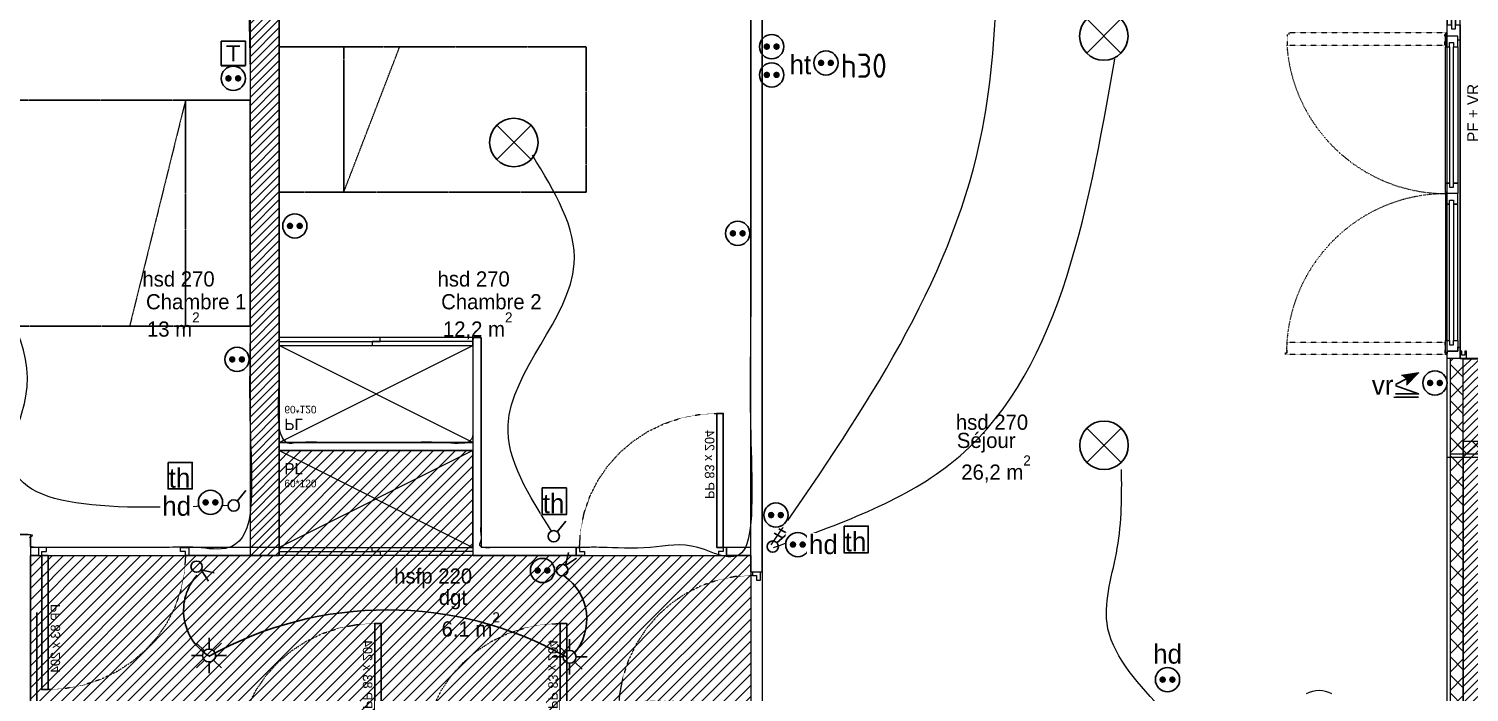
# Model space of a CAD drawing. Header units: centimetres. Extents: x 1724 to 19617, y -6503 to 8072.
# Drawn here: x 4297 to 5189, y 4935 to 5346 of the extents above; entities that cross this region are included whole.
import ezdxf

# ---------------------------------------------------------------- set-up
doc = ezdxf.new("R2010")
doc.units = ezdxf.units.CM
for name, pattern in [('Style de ligne -11', [0.347222, 0.20828, -0.138942]), ('Style de ligne -12', [0.328084, 0.109361, -0.218723]), ('Style de ligne -13', [0.147638, 0.098425, -0.049213]), ('Style de ligne -18', [0.164042, 0.054681, -0.109361]), ('VW-01', [0.41656, 0.20828, -0.20828])]:
    doc.linetypes.add(name, pattern=pattern)
for name, color, linetype in [('B aménagement intérieur', 252, 'Continuous'), ('B Général', 252, 'Continuous'), ('C ANNOTATIONS-prestations', 252, 'Continuous'), ('C ANNOTATIONS-texte', 252, 'Continuous'), ('C ANNOTATIONS-texte surfaces', 252, 'Continuous'), ('D SURFACES-shab', 252, 'Continuous'), ('prlm-ELEC-CFA', 10, 'Continuous'), ('prlm-ELEC-CFO', 1, 'Continuous'), ('prlm-ELEC-SSI', 6, 'Continuous'), ('prlm-MOD', 64, 'Continuous')]:
    doc.layers.add(name, color=color, linetype=linetype)
doc.layers.add('B Faux plafonds-1', color=7, linetype='Continuous', lineweight=5)
doc.layers.add('B GÈnÈral', color=7, linetype='Continuous', lineweight=5)
doc.styles.add('Eurostile', font='Eurosti.TTF')
doc.styles.add('Eurostile (bold)', font='Eurostib.TTF')
doc.styles.add('prlm-elec-cfa', font='comic.ttf', dxfattribs={"height": 12})
doc.styles.add('prlm-elec-cfo', font='comic.ttf', dxfattribs={"height": 12})
doc.styles.get("Standard").update_dxf_attribs({"font": 'isocp.shx', "height": 15})
pattern_1 = [(135, (0.046, -2.938), (-5.656854, -5.656854), []), (225, (0.046, -2.938), (-5.656854, 5.656854), [])]
pattern_2 = [(45, (0.0456, -2.938), (2.4253472, -2.6458333), [])]

# ---------------------------------------------------------------- blocks, each defined once
blk = doc.blocks.new('xi.SA')
at = {"layer": 'prlm-ELEC-CFO', "color": 0}
blk.add_lwpolyline([(0.2, -1.28), (5.5, 5.28)], dxfattribs=at)
blk.add_circle((-2, -4), 3.5, dxfattribs=at)
blk = doc.blocks.new('xi.PCHD')
at = {"color": 0, "lineweight": 5}
blk.add_wipeout([(-7.5, -7.5), (7.5, -7.5), (7.5, 7.5), (-7.5, 7.5)], dxfattribs=at).dxf.layer = 'prlm-ELEC-CFO'
at = {"layer": 'prlm-ELEC-CFO', "color": 0, "linetype": 'ByBlock', "lineweight": 5, "const_width": 2}
for points in [[(-4, 0, 1), (-2, 0, 1)], [(2, 0, 1), (4, 0, 1)]]:
    blk.add_lwpolyline(points, format="xyb", close=True, dxfattribs=at)
at = {"layer": 'prlm-ELEC-CFO', "color": 0, "linetype": 'ByBlock', "lineweight": -2}
blk.add_circle((0, 0), 7.5, dxfattribs=at)
blk = doc.blocks.new('xi.PC')
at = {"color": 0, "lineweight": 5}
blk.add_wipeout([(-7.5, -7.5), (7.5, -7.5), (7.5, 7.5), (-7.5, 7.5)], dxfattribs=at).dxf.layer = 'prlm-ELEC-CFO'
at = {"layer": 'prlm-ELEC-CFO', "color": 0, "linetype": 'ByBlock', "lineweight": 5, "const_width": 2}
for points in [[(-4, 0, 1), (-2, 0, 1)], [(2, 0, 1), (4, 0, 1)]]:
    blk.add_lwpolyline(points, format="xyb", close=True, dxfattribs=at)
at = {"layer": 'prlm-ELEC-CFO', "color": 0, "linetype": 'ByBlock', "lineweight": -2}
blk.add_circle((0, 0), 7.5, dxfattribs=at)
blk = doc.blocks.new('xi.TEL')
at = {"layer": 'prlm-ELEC-CFA', "color": 0, "linetype": 'ByBlock', "lineweight": -2, "flags": 128}
blk.add_lwpolyline([(-7.5, 7.5), (7.5, 7.5), (7.5, -7.5), (-7.5, -7.5)], close=True, dxfattribs=at)
at = {"layer": 'prlm-ELEC-CFA', "color": 0, "linetype": 'ByBlock', "insert": (0, 0), "char_height": 10, "width": 11.36, "attachment_point": 5}
blk.add_mtext('{\\fVerdana|b0|i0|c0|p34;T}', dxfattribs=at)
blk = doc.blocks.new('xi.PTCE')
at = {"layer": 'prlm-ELEC-CFO', "color": 0}
for points in [[(-10.61, 10.61), (10.61, -10.61)], [(10.61, 10.61), (-10.61, -10.61)]]:
    blk.add_lwpolyline(points, dxfattribs=at)
at = {"layer": 'prlm-ELEC-CFO', "color": 0, "linetype": 'ByBlock'}
blk.add_circle((0, 0), 15, dxfattribs=at)
blk = doc.blocks.new('xi.SPOT')
at = {"color": 0, "lineweight": 5}
blk.add_wipeout([(-4, 0), (-2.83, -2.83), (0, -4), (2.83, -2.83), (4, 0), (2.83, 2.83), (0, 4), (-2.83, 2.83)], dxfattribs=at).dxf.layer = 'prlm-ELEC-CFO'
at = {"layer": 'prlm-ELEC-CFO', "color": 0, "linetype": 'ByBlock', "lineweight": -2, "flags": 128}
for points in [[(0, 10.88), (0, 4)], [(-10.88, 0), (-4, 0)], [(-7.69, 7.69), (-2.83, 2.83)], [(7.69, 7.69), (2.83, 2.83)], [(4, 0), (10.88, 0)], [(-2.83, -2.83), (-7.69, -7.69)], [(0, -4), (0, -10.88)], [(2.83, -2.83), (7.69, -7.69)]]:
    blk.add_lwpolyline(points, dxfattribs=at)
at = {"layer": 'prlm-ELEC-CFO', "color": 0, "linetype": 'ByBlock', "lineweight": -2}
blk.add_circle((0, 0), 4, dxfattribs=at)
blk = doc.blocks.new('xi.VV')
at = {"layer": 'prlm-ELEC-CFO', "color": 0}
blk.add_lwpolyline([(6.95, 3.42), (0.01, -1.13), (1.91, 6.95)], dxfattribs=at)
blk.add_circle((-2, -4), 3.5, dxfattribs=at)
blk = doc.blocks.new('xi.FUM')
at = {"color": 0}
blk.add_wipeout([(-10.61, -10.61), (-15, 0), (-10.61, 10.61), (0, 15), (10.61, 10.61), (15, 0), (10.61, -10.61), (0, -15)], dxfattribs=at).dxf.layer = 'prlm-ELEC-SSI'
at = {"layer": 'prlm-ELEC-SSI', "color": 0}
for points in [[(-2.12, 2.12), (2.12, -2.12)], [(2.12, 2.12), (-2.12, -2.12)]]:
    blk.add_lwpolyline(points, dxfattribs=at)
blk.add_circle((0, 0), 3, dxfattribs=at)
at = {"layer": 'prlm-ELEC-SSI', "color": 0, "lineweight": 13}
for radius, start, end in [(16, 60, 120), (16, 150, 210), (8, 150, 210), (8, 60, 120), (8, 330, 30), (16, 330, 30), (8, 240, 300), (16, 240, 300)]:
    blk.add_arc((0, 0), radius, start, end, dxfattribs=at)
blk = doc.blocks.new('xi.DA')
at = {"layer": 'prlm-ELEC-CFO', "color": 0}
for points in [[(4.05, 1.39), (-1.17, 4.34)], [(0.61, -1.67), (7.04, 4.05), (1.81, 7.01)]]:
    blk.add_lwpolyline(points, dxfattribs=at)
blk.add_circle((-2, -4), 3.5, dxfattribs=at)
blk = doc.blocks.new('xi.PCHT')
at = {"color": 0, "lineweight": 5}
blk.add_wipeout([(-7.5, -7.5), (7.5, -7.5), (7.5, 7.5), (-7.5, 7.5)], dxfattribs=at).dxf.layer = 'prlm-ELEC-CFO'
at = {"layer": 'prlm-ELEC-CFO', "color": 0, "linetype": 'ByBlock', "lineweight": 5, "const_width": 2}
for points in [[(-4, 0, 1), (-2, 0, 1)], [(2, 0, 1), (4, 0, 1)]]:
    blk.add_lwpolyline(points, format="xyb", close=True, dxfattribs=at)
at = {"layer": 'prlm-ELEC-CFO', "color": 0, "linetype": 'ByBlock', "lineweight": -2}
blk.add_circle((0, 0), 7.5, dxfattribs=at)
blk = doc.blocks.new('xi.VR')
at = {"layer": 'prlm-ELEC-CFO', "lineweight": 5}
blk.add_hatch(color=0, dxfattribs=at).paths.add_polyline_path([(-3, 6), (-0.1, 3.7), (0, 0), (7.5, 7.5)])
at = {"layer": 'prlm-ELEC-CFO', "color": 0}
for points in [[(0.95, 4.23), (-7.5, 0), (7.5, -5.5), (-7.5, -5.5), (-7.5, -7.5), (7.5, -7.5)], [(-3, 6), (7.5, 7.5), (0, 0)]]:
    blk.add_lwpolyline(points, dxfattribs=at)
blk = doc.blocks.new('PF 300.220 + VR (3 vantaux)')
at = {"layer": 'B Général', "color": 7, "linetype": 'Continuous', "lineweight": 13}
for p, q in [((-150, 7), (-150, 17)), ((150, 7), (150, 17))]:
    blk.add_line(p, q, dxfattribs=at)
at = {"layer": 'B Général'}
blk.add_line((-143, 9), (47, 9), dxfattribs=at)
at = {"layer": 'B Général', "color": 7, "linetype": 'Continuous', "lineweight": 35}
for p, q in [((-150, 7), (-150, -9)), ((150, 7), (150, -9))]:
    blk.add_line(p, q, dxfattribs=at)
at = {"layer": 'B Général', "color": 7, "linetype": 'Style de ligne -13', "lineweight": 5, "flags": 128}
for points in [[(-147.5, 117), (-146.5, 117), (-146.5, 116), (-140, 116), (-140, 18.5), (-146.5, 18.5), (-146.5, 17.5), (-147.5, 17.5)], [(51.5, 115), (50.5, 115), (50.5, 116), (44, 116), (44, 18.5), (50.5, 18.5), (50.5, 17.5), (51.5, 17.5)]]:
    blk.add_lwpolyline(points, close=True, dxfattribs=at)
at = {"layer": 'B Général', "color": 7, "linetype": 'Continuous', "lineweight": 5, "flags": 128}
for points in [[(-139, 15.5), (-141.5, 15.5), (-141.5, 13), (-139, 13), (-139, 10.5), (-145.5, 10.5), (-145.5, 17), (-146.5, 17), (-146.5, 18), (-139, 18)], [(-54.5, 15.5), (-52, 15.5), (-52, 13), (-54.5, 13), (-54.5, 10.5), (-48, 10.5), (-48, 17), (-47, 17), (-47, 18), (-54.5, 18)], [(-41.5, 15.5), (-44, 15.5), (-44, 13), (-41.5, 13), (-41.5, 10.5), (-48, 10.5), (-48, 17), (-47, 17), (-47, 18), (-41.5, 18)], [(43, 15.5), (45.5, 15.5), (45.5, 13), (43, 13), (43, 10.5), (49.5, 10.5), (49.5, 17), (50.5, 17), (50.5, 18), (43, 18)]]:
    blk.add_lwpolyline(points, close=True, dxfattribs=at)
at = {"layer": 'B Général', "lineweight": 5, "flags": 128}
for points in [[(-54.5, 18), (-139, 18), (-139, 15.5), (-54.5, 15.5)], [(-41.5, 18), (43, 18), (43, 15.5), (-41.5, 15.5)], [(-143, 10.5), (-143, 9), (-150, 9), (-150, 17), (-145.5, 17), (-145.5, 10.5)], [(-150, 9), (-150, 5), (-145.5, 5), (-145.5, 6), (-148, 6), (-148, 8), (-145.5, 8), (-145.5, 9)], [(-54.5, 13), (-139, 13), (-139, 10.5), (-54.5, 10.5)], [(-41.5, 13), (43, 13), (43, 10.5), (-41.5, 10.5)], [(56.5, 17), (56.5, 14.25), (54, 14.25), (54, 11.75), (56.5, 11.75), (56.5, 9), (47, 9), (47, 10.5), (49.5, 10.5), (49.5, 17)], [(145.5, 14.25), (54, 14.25), (54, 11.75), (145.5, 11.75)], [(143, 17), (56.5, 17), (56.5, 14.25), (143, 14.25)], [(143, 11.75), (56.5, 11.75), (56.5, 9), (143, 9)], [(145.5, 14.25), (143, 14.25), (143, 17), (150, 17), (150, 9), (143, 9), (143, 11.75), (145.5, 11.75)], [(150, 9), (150, 5), (145.5, 5), (145.5, 6), (148, 6), (148, 8), (145.5, 8), (145.5, 9)]]:
    blk.add_lwpolyline(points, close=True, dxfattribs=at)
at = {"layer": 'B Général', "color": 7, "linetype": 'Style de ligne -11', "lineweight": 5, "flags": 128}
blk.add_lwpolyline([(-150, 9), (150, 9), (150, -11), (-150, -11)], close=True, dxfattribs=at)
at = {"layer": 'B Général', "lineweight": 13, "flags": 128}
blk.add_lwpolyline([(150, -9), (150, -17), (-150, -17), (-150, -9)], dxfattribs=at)
at = {"layer": 'B Général'}
for centre in [(-147, 17.5), (51, 17.5)]:
    blk.add_circle(centre, 0.5, dxfattribs=at)
at = {"layer": 'B Général', "color": 7, "linetype": 'Style de ligne -12', "lineweight": 5}
for centre, start, end in [((-147, 17.5), 0.29382, 90.28792), ((51, 17.5), 94.06495, 179.70618)]:
    blk.add_arc(centre, 99, start, end, dxfattribs=at)
at = {"layer": 'B Général', "insert": (2, 4.57), "char_height": 7.049, "attachment_point": 2, "rotation": 360, "line_spacing_factor": 0.895453, "style": 'Eurostile'}
blk.add_mtext('PF + VR', dxfattribs=at)
at = {"layer": 'C ANNOTATIONS-prestations', "rotation": 360, "line_spacing_factor": 0.895453}
for s, insert, char_height, attachment_point, style in [('3', (-141.15, -4.78), 9.4, 1, 'Eurostile (bold)'), ('300x220 (3 vantaux) ', (0, -7.83), 7.0487, 2, 'Eurostile')]:
    blk.add_mtext(s, dxfattribs=dict(at, insert=insert, char_height=char_height, attachment_point=attachment_point, style=style))
blk = doc.blocks.new('PP 80')
at = {"layer": 'B Général', "flags": 128}
blk.add_lwpolyline([(-43, 2.5), (-43, 85.5), (-39, 85.5), (-39, 2.5)], close=True, dxfattribs=at)
at = {"layer": 'B Général', "linetype": 'Style de ligne -18', "lineweight": 5, "flags": 128}
blk.add_lwpolyline([(46, 2.5), (45.27, 13.33), (43.1, 23.98), (39.53, 34.26), (34.61, 44), (28.44, 53.03), (21.1, 61.19), (12.74, 68.35), (3.5, 74.38), (-6.47, 79.18), (-17, 82.67), (-27.91, 84.79), (-39, 85.5)], dxfattribs=at)
at = {"layer": 'B Général', "color": 7, "linetype": 'Continuous', "lineweight": 5, "flags": 128}
for points in [[(-45, 2.5), (-43, 2.5), (-43, 0), (-40, 0), (-40, -2.5), (-45, -2.5)], [(48, 2.5), (46, 2.5), (46, 0), (43, 0), (43, -2.5), (48, -2.5), (48, -2.5), (48, -2.5), (48, 1.79), (48, 1.79)]]:
    blk.add_lwpolyline(points, close=True, dxfattribs=at)
at = {"layer": 'C ANNOTATIONS-prestations', "insert": (-37.49, 32.5), "char_height": 5.8739, "attachment_point": 1, "rotation": 90, "line_spacing_factor": 0.895453, "style": 'Eurostile'}
blk.add_mtext('PP 83 x 204', dxfattribs=at)
blk = doc.blocks.new('Placard 60.120')
at = {"layer": 'B Général', "color": 7, "linetype": 'Continuous', "lineweight": 5}
for p, q in [((60, 29.81), (-60, -30.19)), ((-60, 29.81), (60, -30.19))]:
    blk.add_line(p, q, dxfattribs=at)
at = {"layer": 'B Général', "color": 7, "linetype": 'Continuous', "lineweight": 5, "flags": 128}
blk.add_lwpolyline([(60, -30.19), (60, 29.81), (-60, 29.81), (-60, -30.19)], dxfattribs=at)
at = {"layer": 'B Général', "color": 252, "linetype": 'Continuous', "lineweight": 5, "true_color": 0x888888, "flags": 128}
blk.add_lwpolyline([(60, -30.19), (60, -35.19), (-60, -35.19), (-60, -30.19)], close=True, dxfattribs=at)
at = {"layer": 'B Général', "color": 7, "linetype": 'Continuous', "lineweight": 5, "flags": 128}
for points in [[(2.5, -32.69), (2.5, -35.19), (-60, -35.19), (-60, -32.69)], [(60, -30.19), (60, -32.69), (-2.5, -32.69), (-2.5, -30.19)]]:
    blk.add_lwpolyline(points, close=True, dxfattribs=at)
at = {"layer": 'B Général', "color": 7, "insert": (-56.76, 22.09), "char_height": 7.049, "attachment_point": 1, "line_spacing_factor": 0.895453, "style": 'Eurostile'}
blk.add_mtext('PL', dxfattribs=at)
at = {"layer": 'C ANNOTATIONS-prestations', "insert": (-56.76, 9.4), "char_height": 4.699, "attachment_point": 4, "line_spacing_factor": 0.895453, "style": 'Eurostile'}
blk.add_mtext('60*120', dxfattribs=at)
blk = doc.blocks.new('Lit 90.190')
at = {"layer": 'B Général', "color": 7, "linetype": 'VW-01', "lineweight": 5}
blk.add_line((45, 54.99), (-45, 20.35), dxfattribs=at)
at = {"layer": 'B Général', "linetype": 'VW-01', "flags": 128}
for points in [[(-45, 95), (45, 95), (45, -95), (-45, -95)], [(-45, 95), (45, 95), (45, 54.99), (-45, 54.99)]]:
    blk.add_lwpolyline(points, close=True, dxfattribs=at)
blk = doc.blocks.new('Groupe-46-1')
at = {"layer": 'B Général', "color": 7, "linetype": 'VW-01', "lineweight": 5}
blk.add_line((70, -114.99), (-70, -80.35), dxfattribs=at)
at = {"layer": 'B Général', "linetype": 'VW-01', "flags": 128}
for points in [[(-70, 35), (70, 35), (70, -155), (-70, -155)], [(-70, -114.99), (70, -114.99), (70, -155), (-70, -155)]]:
    blk.add_lwpolyline(points, close=True, dxfattribs=at)

msp = doc.modelspace()

# ---------------------------------------------------------------- hatches: boundary and pattern name
at = {"layer": 'B GÈnÈral', "linetype": 'Continuous', "lineweight": 5}
h = msp.add_hatch(dxfattribs=at)
h.set_pattern_fill('50_BETON', style=0, pattern_type=2)
h.set_pattern_definition(pattern_2)
h.paths.add_polyline_path([(5185.087, 5090.472), (5201.087, 5106.472), (5201.087, 5141.84), (5185.087, 5141.84)])
h = msp.add_hatch(dxfattribs=at)
h.set_pattern_fill('50_BETON', style=0, pattern_type=2)
h.set_pattern_definition(pattern_2)
h.paths.add_polyline_path([(5498.006, 5090.472), (5514.006, 5106.472), (5201.087, 5106.472), (5185.087, 5090.472)])
at = {"layer": 'B GÈnÈral', "linetype": 'Continuous', "lineweight": 5, "true_color": 0x808080}
h = msp.add_hatch(dxfattribs=at)
h.set_pattern_fill('02_ISOLANT', color=8, angle=90, style=0, pattern_type=2)
h.set_pattern_definition(pattern_1)
h.paths.add_polyline_path([(5177.087, 4771.951), (5185.087, 4771.951), (5185.087, 5097.472), (5177.087, 5097.472)])
h = msp.add_hatch(dxfattribs=at)
h.set_pattern_fill('02_ISOLANT', color=8, angle=180, style=0, pattern_type=2)
h.set_pattern_definition([(225, (0.046, -2.938), (5.656854, -5.656854), []), (315, (0.046, -2.938), (-5.656854, -5.656854), [])])
h.paths.add_polyline_path([(5490.006, 5082.472), (5498.006, 5090.472), (5185.087, 5090.472), (5177.087, 5082.472)])
at = {"layer": 'B GÈnÈral', "linetype": 'Continuous', "lineweight": 5}
h = msp.add_hatch(dxfattribs=at)
h.set_pattern_fill('50_BETON', style=0, pattern_type=2)
h.set_pattern_definition(pattern_2)
h.paths.add_polyline_path([(5185.087, 4297.451), (5203.087, 4297.451), (5203.087, 5090.472), (5185.087, 5090.472)])

# ---------------------------------------------------------------- linework, layer by layer
at = {"layer": 'B Général', "color": 7, "linetype": 'Continuous', "lineweight": 13}
for p, q in [((4572.001, 5154.776), (4572.001, 5019.775)), ((4577.001, 5154.776), (4577.001, 5024.775)), ((5209.087, 5141.84), (5175.087, 5141.84)), ((5175.087, 4771.951), (5175.087, 5097.472)), ((5185.087, 4771.951), (5185.087, 5097.472)), ((4452.001, 5089.776), (4572.001, 5089.776)), ((4452.001, 5084.776), (4572.001, 5084.776)), ((5488.006, 5080.472), (5175.087, 5080.472)), ((3856.996, 5032.777), (4298.045, 5032.777)), ((4298.045, 5032.777), (4298.045, 4650.5)), ((4303.045, 5024.777), (4298.045, 5024.777)), ((4452.001, 5024.776), (4396.045, 5024.776)), ((4635.951, 5024.774), (4577.001, 5024.775)), ((4743.951, 5024.773), (4728.951, 5024.773)), ((4303.045, 5019.777), (4298.045, 5019.777)), ((4452.001, 5019.776), (4396.045, 5019.776)), ((4743.951, 5019.773), (4728.951, 5019.773))]:
    msp.add_line(p, q, dxfattribs=at)
at = {"layer": 'B Général', "color": 7, "linetype": 'Continuous', "lineweight": 5}
for p, q in [((4572.001, 5154.776), (4572.001, 5089.776)), ((4572.001, 5154.776), (4577.001, 5154.776)), ((4577.001, 5154.776), (4577.001, 5024.775)), ((5185.087, 5090.472), (5185.087, 5141.84)), ((5175.087, 4771.951), (5175.087, 5097.472)), ((5177.087, 4771.951), (5177.087, 5097.472)), ((5185.087, 4771.951), (5185.087, 5097.472)), ((4452.001, 5089.776), (4572.001, 5089.776)), ((4452.001, 5084.776), (4452.001, 5089.776)), ((4452.001, 5084.776), (4572.001, 5084.776)), ((4572.001, 5084.776), (4572.001, 5019.775)), ((5498.006, 5090.472), (5185.087, 5090.472)), ((5185.087, 5090.472), (5185.087, 4704.951)), ((5488.006, 5080.472), (5175.087, 5080.472)), ((5490.006, 5082.472), (5177.087, 5082.472)), ((5490.006, 5082.472), (5177.087, 5082.472)), ((3856.996, 5032.777), (4298.045, 5032.777)), ((4298.045, 5032.777), (4298.045, 4650.5)), ((4303.045, 5024.777), (4298.045, 5024.777)), ((4303.045, 5024.777), (4303.045, 5019.777)), ((4396.045, 5024.776), (4396.045, 5019.776)), ((4452.001, 5024.776), (4396.045, 5024.776)), ((4452.001, 5024.776), (4452.001, 5019.776)), ((4635.951, 5024.774), (4577.001, 5024.775)), ((4635.951, 5024.774), (4635.951, 5019.774)), ((4728.951, 5024.773), (4728.951, 5019.773)), ((4743.951, 5024.773), (4728.951, 5024.773)), ((4303.045, 5019.777), (4298.045, 5019.777)), ((4452.001, 5019.776), (4396.045, 5019.776)), ((4434.01, 5019.776), (4452.01, 5019.776)), ((4743.951, 5019.773), (4728.951, 5019.773)), ((4743.951, 5009.451), (4743.951, 5019.773)), ((4750.951, 5009.451), (4743.951, 5009.451))]:
    msp.add_line(p, q, dxfattribs=at)
at = {"layer": 'B Général', "color": 7, "linetype": 'Continuous', "lineweight": 18}
for p, q in [((5185.087, 5090.472), (5185.087, 5141.84)), ((5498.006, 5090.472), (5185.087, 5090.472)), ((5185.087, 5090.472), (5185.087, 4704.951))]:
    msp.add_line(p, q, dxfattribs=at)
at = {"layer": 'prlm-ELEC-CFO', "lineweight": 13}
for points in [[(4756.571, 5026.311), (4883.649, 5266.695), (4895.789, 5457.085)], [(4758.098, 5024.716), (4867.392, 5076.492), (4969.395, 5327.152)], [(4620.701, 5034.974), (4593.779, 5100.71), (4634.702, 5200.295), (4608.811, 5267.576)], [(4420.367, 5050.759), (4286.564, 5084.535), (4295.222, 5118.425), (4261.119, 5205.307)], [(4996.889, 4926.356), (4964.505, 4977.974), (4970.857, 5024.283), (4973.55, 5073.071)]]:
    msp.add_spline(points, degree=3, dxfattribs=at)
at = {"layer": 'prlm-MOD', "color": 0}
msp.add_line((4302.085, 4584.915), (4302.085, 4984.515), dxfattribs=at)

# ---------------------------------------------------------------- block references
at = {"layer": 'B aménagement intérieur', "color": 7, "xscale": -1, "rotation": 359.9995073459343}
msp.add_blockref('PP 80', (4683.951, 5022.274), dxfattribs=at)
at = {"layer": 'B aménagement intérieur', "color": 7, "rotation": 90}
msp.add_blockref('PP 80', (4747.451, 4961.451), dxfattribs=at)
at = {"layer": 'B aménagement intérieur', "color": 7, "xscale": -1}
msp.add_blockref('PP 80', (4472.222, 4892.273), dxfattribs=at)
at = {"layer": 'B Général', "color": 7, "rotation": 90}
msp.add_blockref('PF 300.220 + VR (3 vantaux)', (5192.087, 5291.84), dxfattribs=at)
at = {"layer": 'B Général', "color": 7, "xscale": -1}
for name, p, rotation in [('Lit 90.190', (4547.01, 5289.776), 90), ('Placard 60.120', (4512.001, 5119.583), 180)]:
    msp.add_blockref(name, p, dxfattribs=dict(at, rotation=rotation))
at = {"layer": 'B Général', "rotation": 90}
msp.add_blockref('Groupe-46-1', (4279.091, 5231.765), dxfattribs=at)
at = {"layer": 'B Général', "color": 7}
msp.add_blockref('Placard 60.120', (4512.001, 5054.969), dxfattribs=at)
at = {"layer": 'prlm-ELEC-CFO'}
for name, p in [('xi.PTCE', (4962.535, 5341.438)), ('xi.PC', (4423.618, 5315.218)), ('xi.PTCE', (4597.327, 5275.544)), ('xi.PC', (4461.727, 5223.851)), ('xi.PC', (4735.906, 5219.263)), ('xi.PC', (5167.519, 5126.632)), ('xi.PTCE', (4962.665, 5088.029)), ('xi.SA', (4425.867, 5054.759)), ('xi.SA', (4624.027, 5035.735)), ('xi.DA', (4759.583, 5029.334)), ('xi.VV', (4629.225, 5014.712)), ('xi.SPOT', (4408.647, 4957.892)), ('xi.SPOT', (4631.813, 4957.048))]:
    msp.add_blockref(name, p, dxfattribs=at)
at = {"layer": 'prlm-ELEC-CFO', "rotation": 270}
msp.add_blockref('xi.VV', (4404.924, 5010.903), dxfattribs=at)
at = {"layer": 'prlm-ELEC-SSI'}
msp.add_blockref('xi.FUM', (5095.749, 4920.206), dxfattribs=at)

# ---------------------------------------------------------------- texts
at = {"layer": 'C ANNOTATIONS-prestations', "attachment_point": 7, "line_spacing_factor": 0.895453, "style": 'Eurostile'}
for s, insert, char_height, width in [('hsd{\\fEurostile|b0|i1|c0|p0; }270', (4367.375, 5186.203), 9.39822, 52.90162), ('hsd{\\fEurostile|b0|i1|c0|p0; }270', (4550.068, 5186.203), 9.39822, 52.90162), ('hsd{\\fEurostile|b0|i1|c0|p0; }270', (4870.944, 5097.504), 9.39822, 52.90162), ('hsfp 220', (4523.264, 4999.558), 9.3982, 70.13276)]:
    msp.add_mtext(s, dxfattribs=dict(at, insert=insert, char_height=char_height, width=width))
at = {"layer": 'C ANNOTATIONS-texte', "char_height": 9.3982, "attachment_point": 8, "line_spacing_factor": 0.895453, "style": 'Eurostile'}
for s, insert in [('Chambre 1', (4400.693, 5172.092)), ('Chambre 2', (4583.382, 5172.092)), ('Séjour', (4889.71, 5083.534)), ('dgt', (4559.566, 4986.425))]:
    msp.add_mtext(s, dxfattribs=dict(at, insert=insert))
at = {"layer": 'C ANNOTATIONS-texte surfaces', "char_height": 9.39822, "attachment_point": 2, "line_spacing_factor": 0.895453, "style": 'Eurostile'}
for s, insert in [('13 m{\\H0.6667x;\\S2^ ;}', (4386.522, 5170.343)), ('12,2 m{\\H0.6667x;\\S2^ ;}', (4574.94, 5170.343)), ('26,2 m{\\H0.6667x;\\S2^ ;}', (4895.813, 5081.785)), ('6,1 m{\\H0.6667x;\\S2^ ;}', (4570.602, 4984.675))]:
    msp.add_mtext(s, dxfattribs=dict(at, insert=insert))

# ---------------------------------------------------------------- next in the draw order: hatches: boundary and pattern name
at = {"layer": 'B GÈnÈral', "linetype": 'Continuous', "lineweight": 5, "true_color": 0x808080}
h = msp.add_hatch(dxfattribs=at)
h.set_pattern_fill('02_ISOLANT', color=8, angle=90, style=0, pattern_type=2)
h.set_pattern_definition(pattern_1)
h.paths.add_polyline_path([(5177.087, 5082.472), (5185.087, 5090.472), (5185.087, 5141.84), (5177.087, 5141.84)])

# ---------------------------------------------------------------- next in the draw order: linework, layer by layer
at = {"layer": 'B Général', "color": 7, "linetype": 'Continuous', "lineweight": 18}
msp.add_line((4452.01, 5456.937), (4452.01, 5019.776), dxfattribs=at)
at = {"layer": 'B Général', "color": 7, "linetype": 'Continuous', "lineweight": 5}
for p, q in [((4452.01, 5456.937), (4452.01, 5019.776)), ((4743.951, 5009.451), (4743.951, 5409.438)), ((4743.951, 5024.773), (4743.951, 5409.438)), ((5175.087, 5080.472), (5175.087, 5141.84)), ((5177.087, 5082.472), (5177.087, 5141.84)), ((5177.087, 5082.472), (5177.087, 5141.84))]:
    msp.add_line(p, q, dxfattribs=at)
at = {"layer": 'B Général', "color": 7, "linetype": 'Continuous', "lineweight": 13}
msp.add_line((5175.087, 5080.472), (5175.087, 5141.84), dxfattribs=at)
at = {"layer": 'prlm-ELEC-CFO'}
for centre, radius, start, end in [((4425.808, 4985.68), 32.958, 138.236896, 239.846601), ((4609.871, 4980.339), 32.6, 319.431912, 55.312863), ((4518.911, 4760.281), 225.885, 60.628098, 119.184694)]:
    msp.add_arc(centre, radius, start, end, dxfattribs=at)

# ---------------------------------------------------------------- next in the draw order: block references
at = {"layer": 'B aménagement intérieur', "color": 7, "xscale": -1, "rotation": 179.9995073459257}
msp.add_blockref('PP 80', (4348.045, 5022.277), dxfattribs=at)
at = {"layer": 'B aménagement intérieur', "color": 7, "xscale": -1}
msp.add_blockref('PP 80', (4587.01, 4892.273), dxfattribs=at)
at = {"layer": 'prlm-ELEC-CFA'}
msp.add_blockref('xi.TEL', (4423.618, 5330.752), dxfattribs=at)
at = {"layer": 'prlm-ELEC-CFO'}
for name, p in [('xi.PCHT', (4756.915, 5334.865)), ('xi.PC', (4425.965, 5141.221)), ('xi.VR', (5149.865, 5125.31)), ('xi.PCHD', (4409.515, 5052.697)), ('xi.PCHD', (4773.104, 5026.554)), ('xi.PC', (4615.028, 5010.527)), ('xi.PCHD', (5001.97, 4942.95))]:
    msp.add_blockref(name, p, dxfattribs=at)

# ---------------------------------------------------------------- next in the draw order: hatches: boundary and pattern name
at = {"layer": 'B GÈnÈral', "linetype": 'Continuous', "lineweight": 5}
h = msp.add_hatch(dxfattribs=at)
h.set_pattern_fill('50_BETON', style=0, pattern_type=2)
h.set_pattern_definition(pattern_2)
h.paths.add_polyline_path([(4452.01, 5019.776), (4452.01, 5467.097), (4434.01, 5463.747), (4434.01, 5019.776)])

# ---------------------------------------------------------------- next in the draw order: linework, layer by layer
at = {"layer": 'B Général', "color": 7, "linetype": 'Continuous', "lineweight": 18}
msp.add_line((4434.01, 5453.559), (4434.01, 5019.776), dxfattribs=at)
at = {"layer": 'B Général', "color": 7, "linetype": 'Continuous', "lineweight": 5}
for p, q in [((4434.01, 5453.559), (4434.01, 5019.776)), ((4635.951, 5019.774), (4572.001, 5019.775))]:
    msp.add_line(p, q, dxfattribs=at)
at = {"layer": 'B Général', "color": 7, "linetype": 'Continuous', "lineweight": 13}
msp.add_line((4635.951, 5019.774), (4572.001, 5019.775), dxfattribs=at)

# ---------------------------------------------------------------- next in the draw order: block references
at = {"layer": 'prlm-ELEC-CFO'}
msp.add_blockref('xi.PC', (4759.56, 5044.849), dxfattribs=at)

# ---------------------------------------------------------------- next in the draw order: texts
at = {"layer": 'prlm-ELEC-CFO', "lineweight": 20, "char_height": 12, "attachment_point": 5, "line_spacing_factor": 0.8, "style": 'prlm-elec-cfo', "bg_fill": 3, "box_fill_scale": 1.1, "bg_fill_color": 256, "bg_fill_transparency": 0}
for s, insert in [('ht', (4774.656, 5323.681)), ('vr', (5135.147, 5125.309)), ('hd', (4388.593, 5050.341)), ('hd', (4788.936, 5026.555)), ('hd', (5001.971, 4958.782))]:
    msp.add_mtext(s, dxfattribs=dict(at, insert=insert))

# ---------------------------------------------------------------- next in the draw order: hatches: boundary and pattern name
at = {"layer": 'B Faux plafonds-1', "linetype": 'Continuous', "lineweight": 5, "true_color": 0xaaaaaa}
h = msp.add_hatch(dxfattribs=at)
h.set_pattern_fill('F_P__SOFFITE', color=253, style=0, pattern_type=2)
h.set_pattern_definition([(45, (0.0456, -2.7174), (-3.5277778, 3.3072917), [])])
h.paths.add_polyline_path([(4298.045, 5019.775), (4452.001, 5019.775), (4452.001, 5084.776), (4572.001, 5084.776), (4572.001, 5019.775), (4743.951, 5019.775), (4743.951, 4916.451), (4632.01, 4916.451), (4632.01, 4894.773), (4298.045, 4894.773)])

# ---------------------------------------------------------------- next in the draw order: linework, layer by layer
at = {"layer": 'B aménagement intérieur', "color": 7, "linetype": 'Style de ligne -13', "lineweight": 5, "flags": 128}
msp.add_lwpolyline([(4298.045, 5019.775), (4452.001, 5019.775), (4452.001, 5084.776), (4572.001, 5084.776), (4572.001, 5019.775), (4743.951, 5019.775), (4743.951, 4916.451), (4632.01, 4916.451), (4632.01, 4894.773), (4298.045, 4894.773)], close=True, dxfattribs=at)
at = {"layer": 'B Général', "color": 1, "linetype": 'VW-01', "lineweight": 5, "true_color": 0xff0000, "flags": 128}
msp.add_lwpolyline([(4569.481, 5498.311, 0.2972461), (3492.697, 4667.872), (3431.643, 4464.48)], format="xyb", dxfattribs=at)
at = {"layer": 'D SURFACES-shab', "lineweight": 18, "flags": 128}
msp.add_lwpolyline([(4298.045, 5019.775), (4452.001, 5019.774), (4452.001, 5084.776), (4572.001, 5084.776), (4572.001, 5019.774), (4743.951, 5019.773), (4743.951, 4916.451), (4632.01, 4916.451), (4632.01, 4894.773), (4298.045, 4894.773)], close=True, dxfattribs=at)
at = {"layer": 'D SURFACES-shab', "lineweight": 18}
msp.add_open_spline([(4152.77, 5061.754), (4152.77, 5047.265), (4152.77, 5032.777), (4225.408, 5032.777), (4298.045, 5032.777), (4298.045, 5028.777), (4298.045, 5024.777), (4366.028, 5024.777), (4434.01, 5024.777), (4434.01, 5239.168), (4434.01, 5453.559), (4247.172, 5417.078), (4072.551, 5320.659), (4072.551, 5191.206), (4072.551, 5061.754), (4112.661, 5061.754), (4152.77, 5061.754)], degree=2, knots=[0, 0, 0, 1, 1, 2, 2, 3, 3, 4, 4, 5, 5, 6, 6, 7, 7, 8, 8, 8], dxfattribs=at)

# ---------------------------------------------------------------- next in the draw order: block references
at = {"layer": 'prlm-ELEC-CFO'}
for name, p in [('xi.PC', (4790.491, 5324.775)), ('xi.PCHT', (4756.916, 5317.341))]:
    msp.add_blockref(name, p, dxfattribs=at)

# ---------------------------------------------------------------- next in the draw order: linework, layer by layer
at = {"layer": 'B Général', "color": 7, "linetype": 'Continuous', "lineweight": 5}
msp.add_line((4750.951, 5009.451), (4750.951, 5409.438), dxfattribs=at)
msp.add_line((4750.951, 5009.451), (4750.951, 5409.438), dxfattribs=at)
at = {"layer": 'D SURFACES-shab', "lineweight": 18, "flags": 128}
msp.add_lwpolyline([(4750.967, 4916.473), (5030.01, 4916.451), (5029.997, 4704.965), (5160.073, 4704.965), (5160.073, 4771.951), (5175.087, 4771.951), (5175.042, 5475.438), (4816.008, 5475.45), (4816.008, 5409.438), (4750.936, 5409.438)], close=True, dxfattribs=at)
at = {"layer": 'D SURFACES-shab', "lineweight": 18}
msp.add_open_spline([(4577.001, 5089.776), (4577.001, 5057.275), (4577.001, 5024.774), (4660.476, 5024.774), (4743.951, 5024.773), (4743.951, 5250.113), (4743.951, 5475.453), (4684.259, 5475.118), (4624.567, 5474.784), (4537.563, 5472.633), (4452.01, 5456.937), (4451.996, 5273.357), (4451.981, 5089.776), (4511.991, 5089.776), (4572.001, 5089.776), (4572.001, 5122.276), (4572.001, 5154.776), (4574.501, 5154.776), (4577.001, 5154.776), (4577.001, 5122.276), (4577.001, 5089.776)], degree=2, knots=[0, 0, 0, 1, 1, 2, 2, 3, 3, 4, 4, 5, 5, 6, 6, 7, 7, 8, 8, 9, 9, 10, 10, 10], dxfattribs=at)

# ---------------------------------------------------------------- next in the draw order: texts
at = {"layer": 'prlm-ELEC-CFO'}
msp.add_text('h30', height=15, dxfattribs=at).set_placement((4799.591, 5315.553))
at = {"layer": 'prlm-ELEC-CFO', "lineweight": 20, "insert": (4390.346, 5067.734), "char_height": 12, "attachment_point": 5, "line_spacing_factor": 0.8, "style": 'prlm-elec-cfa', "bg_fill": 3, "box_fill_scale": 1.1, "bg_fill_color": 256, "bg_fill_transparency": 0}
msp.add_mtext('th', dxfattribs=at)

# ---------------------------------------------------------------- next in the draw order: linework, layer by layer
at = {"layer": 'prlm-ELEC-CFO'}
msp.add_lwpolyline([(4383.304, 5077.448), (4398.272, 5077.448), (4398.272, 5060.997), (4383.304, 5060.997)], close=True, dxfattribs=at)

# ---------------------------------------------------------------- next in the draw order: texts
at = {"layer": 'prlm-ELEC-CFO', "lineweight": 20, "char_height": 12, "attachment_point": 5, "line_spacing_factor": 0.8, "style": 'prlm-elec-cfa', "bg_fill": 3, "box_fill_scale": 1.1, "bg_fill_color": 256, "bg_fill_transparency": 0}
for insert in [(4621.882, 5051.927), (4808.779, 5028.289)]:
    msp.add_mtext('th', dxfattribs=dict(at, insert=insert))

# ---------------------------------------------------------------- next in the draw order: linework, layer by layer
at = {"layer": 'prlm-ELEC-CFO'}
for points in [[(4614.84, 5061.642), (4629.808, 5061.642), (4629.808, 5045.19), (4614.84, 5045.19)], [(4801.736, 5038.004), (4816.705, 5038.004), (4816.705, 5021.553), (4801.736, 5021.553)]]:
    msp.add_lwpolyline(points, close=True, dxfattribs=at)

doc.saveas('drawing.dxf')
